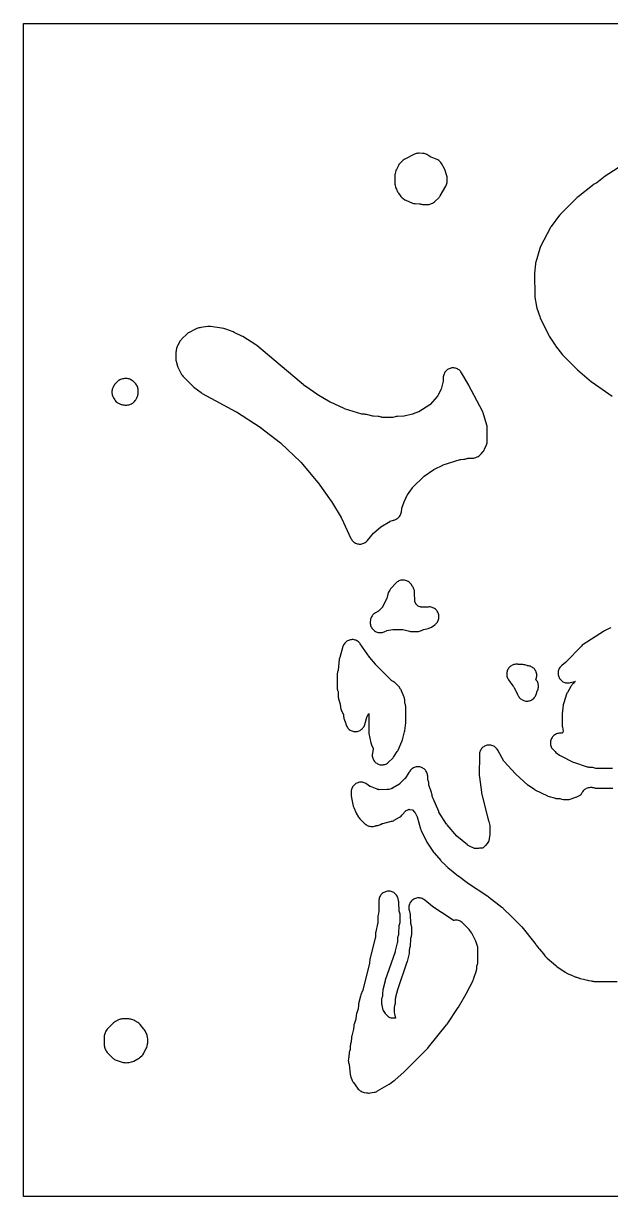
# Model space of a CAD drawing. Header units: millimetres. Extents: x 0 to 300, y 0 to 300.
# Drawn here: x 0 to 150, y 0 to 300 of the extents above; entities that cross this region are included whole.
import ezdxf

# ---------------------------------------------------------------- set-up
doc = ezdxf.new("R2010")
doc.units = ezdxf.units.MM
doc.layers.add('CUT', color=7, linetype='CONTINUOUS')

msp = doc.modelspace()

# ---------------------------------------------------------------- linework, layer by layer
at = {"layer": 'CUT'}
for points in [[(300, 299.8947), (300, 0.0614), (299.9971, 0.0029), (299.9386, 0), (0.0614, 0), (0.0029, 0.0029), (0, 0.0614), (0, 299.8947), (0.0029, 299.9532), (0.0614, 299.9561), (299.9386, 299.9561), (299.9971, 299.9532)], [(94.8904, 258.8992), (94.9426, 258.6125), (95.0702, 258.0877), (95.155, 257.8102), (95.2713, 257.5444), (95.5996, 256.8993), (95.7065, 256.71), (95.8295, 256.5307), (96.4186, 255.7473), (96.5968, 255.5358), (96.7972, 255.3452), (97.0175, 255.178), (97.4498, 254.886), (97.6588, 254.7592), (97.8792, 254.6535), (99.1935, 254.1002), (99.4103, 254.0205), (99.6335, 253.9612), (99.8612, 253.9227), (100.0915, 253.9054), (101.2, 253.8735), (101.2195, 253.8725), (101.2612, 253.8669), (101.3021, 253.857), (101.3207, 253.8509), (101.5252, 253.7783), (101.7321, 253.7147), (101.9437, 253.6693), (102.1584, 253.6423), (102.3747, 253.634), (103.1708, 253.638), (103.3986, 253.6495), (103.6244, 253.6818), (103.8463, 253.7345), (104.0624, 253.8072), (104.2711, 253.8993), (104.5586, 254.0422), (104.797, 254.1774), (105.0191, 254.3379), (105.2223, 254.5218), (106.097, 255.4052), (106.2369, 255.5587), (106.3635, 255.7232), (106.476, 255.8978), (107.8976, 258.3172), (108.0174, 258.5477), (108.1126, 258.7894), (108.1822, 259.0397), (108.2255, 259.2958), (108.242, 259.5551), (108.2524, 260.4669), (108.2408, 260.7377), (108.1999, 261.0057), (108.1303, 261.2677), (107.7832, 262.3361), (107.6914, 262.576), (107.5755, 262.8051), (106.7962, 264.1675), (106.6588, 264.3817), (106.5003, 264.5807), (106.3225, 264.7626), (106.127, 264.9255), (105.9161, 265.0677), (105.6917, 265.1877), (105.4564, 265.2843), (104.1415, 265.7472), (104.1364, 265.7491), (104.0889, 265.7705), (104.0654, 265.7837), (104.0451, 265.7969), (103.2989, 266.3088), (103.0903, 266.4373), (102.8702, 266.5448), (102.6406, 266.6303), (102.4038, 266.6928), (102.162, 266.7319), (101.9175, 266.7471), (101.0653, 266.7583), (100.8288, 266.7502), (100.5941, 266.7198), (100.3634, 266.6674), (100.1387, 266.5933), (99.9219, 266.4984), (97.4704, 265.283), (97.2379, 265.1518), (97.0207, 264.9966), (96.8213, 264.8191), (96.2709, 264.2738), (96.0923, 264.0769), (95.9356, 263.8622), (95.8026, 263.6321), (95.273, 262.592), (95.1577, 262.3293), (95.0733, 262.055), (94.9355, 261.495), (94.8947, 261.2937), (94.8705, 261.0899), (94.8631, 260.8847), (94.8719, 259.1901)], [(39.4515, 212.1084), (39.5507, 211.8914), (40.4051, 210.2357), (40.5326, 210.0165), (40.6818, 209.8114), (40.8509, 209.6225), (43.2807, 207.1704), (43.4182, 207.0417), (43.5649, 206.9238), (45.3977, 205.5612), (45.6932, 205.3721), (54.3601, 200.6502), (54.3957, 200.6299), (54.4307, 200.6085), (60.5082, 196.7331), (60.5559, 196.701), (60.6019, 196.6667), (65.6809, 192.6923), (65.7237, 192.6571), (65.7648, 192.6201), (70.7558, 187.9062), (70.8041, 187.8579), (70.8496, 187.8068), (75.2241, 182.6045), (75.2548, 182.5665), (75.2839, 182.5272), (78.635, 177.8051), (78.6608, 177.7672), (78.6852, 177.7284), (81.1626, 173.5985), (81.1921, 173.5463), (81.219, 173.4928), (83.6753, 168.2724), (83.7878, 168.0604), (83.9201, 167.8601), (84.0711, 167.6734), (84.2392, 167.5021), (84.423, 167.3477), (84.6208, 167.2116), (84.8307, 167.0951), (85.0508, 166.9993), (85.279, 166.925), (85.5134, 166.873), (85.7516, 166.8437), (85.9916, 166.8374), (86.2311, 166.8541), (86.4679, 166.8937), (86.6997, 166.9559), (86.9246, 167.0399), (87.1403, 167.1452), (87.345, 167.2707), (87.5366, 167.4152), (87.7136, 167.5775), (87.8741, 167.7559), (89.4125, 169.6406), (89.4246, 169.6547), (89.4811, 169.7115), (89.4952, 169.7237), (91.2243, 171.147), (91.284, 171.1931), (91.3466, 171.2353), (93.5713, 172.6364), (93.5757, 172.6391), (93.6197, 172.6622), (93.6435, 172.6721), (93.6653, 172.6797), (94.5093, 172.9514), (94.5259, 172.9563), (94.622, 172.9777), (94.8636, 173.0443), (95.0973, 173.1348), (95.3208, 173.2482), (95.5319, 173.3835), (95.7283, 173.5392), (95.9081, 173.7138), (96.0695, 173.9055), (96.211, 174.1124), (96.331, 174.3324), (96.4284, 174.5633), (96.5021, 174.8029), (96.5516, 175.0486), (96.685, 175.9417), (96.6859, 175.9471), (96.7054, 176.0295), (96.711, 176.0479), (97.2535, 177.6637), (97.283, 177.7423), (97.3179, 177.8186), (98.0662, 179.3108), (98.1067, 179.3849), (98.1523, 179.4559), (99.3672, 181.2069), (99.3773, 181.2207), (99.4245, 181.2771), (99.4364, 181.2894), (102.2946, 184.1342), (102.3072, 184.1462), (102.3652, 184.1941), (102.3794, 184.2042), (104.8549, 185.8904), (104.9226, 185.9333), (104.993, 185.9715), (107.1451, 187.0472), (107.1497, 187.0494), (107.2215, 187.0787), (107.2382, 187.0844), (111.6217, 188.4536), (111.6266, 188.455), (111.6749, 188.466), (111.7002, 188.4695), (111.7232, 188.4713), (112.4718, 188.5112), (112.7457, 188.541), (113.0147, 188.6008), (113.2754, 188.6898), (113.4183, 188.7476), (113.4235, 188.7496), (113.4706, 188.7642), (113.4999, 188.7677), (113.5246, 188.7691), (114.7134, 188.8068), (114.997, 188.8321), (115.2759, 188.8894), (115.5465, 188.978), (115.925, 189.1264), (116.1663, 189.236), (116.3946, 189.3707), (116.6075, 189.5287), (116.8023, 189.7084), (116.9771, 189.9077), (117.4717, 190.5362), (117.601, 190.7164), (117.7139, 190.9073), (117.8093, 191.1075), (118.2923, 192.248), (118.3779, 192.482), (118.4398, 192.7234), (118.4774, 192.9697), (118.4902, 193.2185), (118.4961, 196.5241), (118.4843, 196.7715), (118.448, 197.0166), (118.3877, 197.2568), (117.4416, 200.3635), (117.3643, 200.5807), (117.2674, 200.7898), (113.8267, 207.3974), (113.7672, 207.505), (111.9261, 210.6525), (111.794, 210.8552), (111.6429, 211.0442), (111.4743, 211.2176), (111.2897, 211.374), (111.0908, 211.5118), (110.8795, 211.6297), (110.6579, 211.7266), (110.4279, 211.8017), (110.1917, 211.8541), (109.9515, 211.8835), (109.7097, 211.8896), (109.4684, 211.8722), (109.2299, 211.8316), (108.9964, 211.7681), (108.7702, 211.6824), (108.5533, 211.5752), (108.3478, 211.4475), (108.1556, 211.3006), (107.9785, 211.1358), (107.8181, 210.9546), (107.676, 210.7588), (107.5536, 210.5501), (107.4518, 210.3306), (107.3718, 210.1023), (107.3142, 209.8674), (107.2795, 209.6279), (107.2682, 209.3862), (107.2694, 208.6143), (107.2691, 208.5975), (107.2659, 208.5612), (107.2594, 208.5251), (107.2554, 208.5093), (106.6962, 206.4712), (106.6908, 206.4534), (106.662, 206.3784), (106.654, 206.3616), (105.8607, 204.7828), (105.8498, 204.7627), (105.7949, 204.6803), (105.7805, 204.6625), (103.9313, 202.5103), (103.9183, 202.4959), (103.888, 202.4672), (103.8548, 202.4418), (103.8385, 202.4312), (101.0003, 200.6887), (100.9956, 200.686), (100.922, 200.6487), (100.9047, 200.6413), (99.5536, 200.1026), (99.477, 200.0751), (99.3988, 200.0529), (97.2977, 199.5324), (97.2783, 199.5281), (97.1931, 199.5164), (97.1732, 199.5153), (95.5448, 199.4648), (95.2598, 199.4395), (94.9796, 199.3819), (94.3738, 199.2208), (94.3576, 199.2169), (94.322, 199.2107), (94.2859, 199.2078), (94.2697, 199.2075), (91.642, 199.2255), (91.6249, 199.2261), (91.5881, 199.2297), (91.553, 199.2398), (91.5366, 199.2458), (91.4185, 199.292), (91.1485, 199.3802), (90.8703, 199.4372), (90.5874, 199.4623), (89.3958, 199.5001), (89.3746, 199.5013), (89.2837, 199.5146), (89.263, 199.5195), (87.6504, 199.9451), (87.4098, 199.9961), (87.1654, 200.0233), (86.56, 200.0604), (86.5375, 200.0625), (86.4412, 200.0802), (86.4194, 200.0863), (82.0514, 201.4503), (81.979, 201.4755), (81.9083, 201.5053), (78.4572, 203.0937), (78.4051, 203.1192), (78.3543, 203.1472), (75.0611, 205.0708), (75.0185, 205.0969), (74.977, 205.1248), (72.1747, 207.0936), (72.1339, 207.1236), (72.0944, 207.1552), (59.6321, 217.5957), (59.3474, 217.802), (56.0187, 219.8731), (55.81, 219.9895), (53.8231, 220.9763), (53.5894, 221.0778), (51.6782, 221.795), (51.4291, 221.8739), (51.1732, 221.9264), (47.8052, 222.4349), (47.5722, 222.459), (47.3381, 222.4612), (47.1047, 222.4415), (45.2847, 222.2012), (45.0514, 222.1591), (44.8232, 222.095), (44.3059, 221.9231), (44.1313, 221.8577), (43.9621, 221.7795), (42.322, 220.9462), (42.1032, 220.8207), (41.8982, 220.6739), (41.709, 220.5072), (40.5045, 219.3325), (40.342, 219.1582), (40.1969, 218.9693), (40.0704, 218.7673), (39.3763, 217.532), (39.2671, 217.3133), (39.1798, 217.0849), (39.1152, 216.8492), (39.013, 216.3888), (38.9729, 216.157), (38.9548, 215.9225), (38.9076, 214.3599), (38.9135, 214.097), (38.947, 213.8362), (39.0076, 213.5804), (39.3735, 212.3338)], [(22.6048, 205.4595), (22.637, 205.2267), (22.691, 204.9978), (22.7661, 204.7751), (22.8619, 204.5604), (23.1723, 203.9443), (23.301, 203.7186), (23.4526, 203.5076), (23.6252, 203.3133), (23.817, 203.1381), (24.026, 202.9837), (24.2499, 202.8518), (24.4863, 202.7439), (24.9349, 202.5666), (25.1584, 202.4903), (25.3881, 202.4354), (25.622, 202.4025), (25.8579, 202.3917), (26.4362, 202.3927), (26.6737, 202.4045), (26.9091, 202.4387), (27.1401, 202.4952), (27.3648, 202.5733), (27.581, 202.6725), (27.6433, 202.7048), (27.8552, 202.8279), (28.054, 202.9713), (28.2378, 203.1334), (28.4048, 203.3127), (28.5535, 203.5075), (28.6824, 203.716), (28.9623, 204.2224), (29.0855, 204.479), (29.1175, 204.5567), (29.201, 204.7921), (29.2606, 205.0346), (29.2957, 205.2818), (29.306, 205.5313), (29.3003, 206.1717), (29.2857, 206.4203), (29.2464, 206.6663), (29.1829, 206.9071), (29.0957, 207.1403), (28.9857, 207.3638), (28.8541, 207.5752), (28.702, 207.7724), (28.5311, 207.9536), (28.0125, 208.4512), (27.8302, 208.6098), (27.6335, 208.7502), (27.4242, 208.8708), (27.2041, 208.9707), (26.9755, 209.0489), (26.7404, 209.1047), (26.501, 209.1375), (26.2595, 209.147), (25.7942, 209.1429), (25.5474, 209.1285), (25.3033, 209.0898), (25.0642, 209.0271), (24.8324, 208.9412), (24.6102, 208.8328), (24.3998, 208.7029), (24.2033, 208.553), (24.0226, 208.3843), (23.4463, 207.7906), (23.285, 207.6074), (23.1424, 207.4094), (23.0198, 207.1984), (22.9184, 206.9765), (22.7729, 206.6123), (22.6961, 206.3901), (22.6405, 206.1617), (22.6066, 205.9291), (22.5947, 205.6944)], [(91.9427, 144.3072), (92.1578, 144.3791), (92.3656, 144.4702), (92.7802, 144.6749), (92.7952, 144.6819), (92.8288, 144.6949), (92.8635, 144.705), (92.8793, 144.7084), (94.3767, 145.0006), (94.3954, 145.0037), (94.477, 145.0113), (94.496, 145.0116), (96.7896, 144.9903), (96.8115, 144.9895), (96.9054, 144.9776), (96.9268, 144.9729), (98.612, 144.5559), (98.9107, 144.5009), (99.2139, 144.4826), (100.6269, 144.4834), (100.8938, 144.4978), (101.1577, 144.5406), (101.4155, 144.6114), (101.6643, 144.7093), (102.1921, 144.9504), (102.2095, 144.9578), (102.2869, 144.9841), (102.3052, 144.9889), (103.3869, 145.2388), (103.6137, 145.3026), (103.8335, 145.3875), (104.0443, 145.4927), (104.2442, 145.6172), (105.0878, 146.1995), (105.2816, 146.3478), (105.4601, 146.5142), (105.6214, 146.6972), (105.7642, 146.8951), (105.8869, 147.106), (105.9886, 147.3278), (106.0681, 147.5585), (106.1247, 147.7958), (106.158, 148.0375), (106.1675, 148.2813), (106.1532, 148.5249), (106.1153, 148.766), (106.054, 149.0021), (105.97, 149.2312), (105.8641, 149.451), (105.7372, 149.6594), (105.5906, 149.8545), (105.4257, 150.0344), (105.2441, 150.1973), (105.0474, 150.3417), (104.8376, 150.4663), (104.6167, 150.5698), (104.3867, 150.6513), (104.1499, 150.71), (103.9085, 150.7453), (103.6647, 150.757), (103.421, 150.7448), (103.2636, 150.7292), (103.2434, 150.7288), (101.4559, 150.7445), (101.4345, 150.7453), (101.3887, 150.7509), (101.3438, 150.7618), (101.3235, 150.7686), (100.9377, 150.9104), (100.9195, 150.9176), (100.8818, 150.9361), (100.8488, 150.9621), (100.8344, 150.9753), (100.3094, 151.4844), (100.2953, 151.4989), (100.2676, 151.5323), (100.2477, 151.5709), (100.2399, 151.5896), (100.0158, 152.1706), (100.0139, 152.1757), (100.0003, 152.2219), (99.9971, 152.2505), (99.9959, 152.2746), (99.9427, 154.4494), (99.9245, 154.6955), (99.8821, 154.9386), (99.816, 155.1763), (99.7621, 155.3387), (99.6754, 155.5629), (99.5676, 155.7778), (99.4397, 155.9813), (99.0297, 156.5689), (98.8781, 156.7647), (98.7079, 156.9446), (98.5208, 157.1067), (98.3185, 157.2495), (98.1032, 157.3716), (97.8768, 157.4718), (97.6415, 157.5491), (97.3998, 157.6028), (97.154, 157.6322), (96.9065, 157.6373), (96.6596, 157.6178), (96.416, 157.574), (96.1778, 157.5063), (95.9475, 157.4154), (95.7273, 157.3022), (95.5194, 157.1677), (95.3259, 157.0133), (95.1485, 156.8406), (93.9676, 155.5704), (93.8199, 155.3961), (93.6887, 155.2091), (93.575, 155.0109), (93.311, 154.497), (93.2079, 154.269), (93.1281, 154.0319), (92.8247, 152.9544), (92.8193, 152.9369), (92.7907, 152.8635), (92.7828, 152.847), (91.6996, 150.7071), (91.6903, 150.6898), (91.6674, 150.6543), (91.6409, 150.6214), (91.6274, 150.6071), (90.7942, 149.7692), (90.782, 149.7575), (90.754, 149.7339), (90.7238, 149.7129), (90.7097, 149.7045), (89.9193, 149.2544), (89.9124, 149.2505), (89.715, 149.1255), (89.5301, 148.9826), (89.3594, 148.8231), (89.2042, 148.6483), (89.0661, 148.4598), (88.9462, 148.2592), (88.8456, 148.0484), (88.765, 147.829), (88.7053, 147.6031), (88.667, 147.3726), (88.6234, 147.0056), (88.6064, 146.7572), (88.6142, 146.5083), (88.6468, 146.2615), (88.7037, 146.0191), (88.7844, 145.7836), (88.8882, 145.5572), (89.014, 145.3424), (89.1605, 145.141), (89.3263, 144.9553), (89.5097, 144.787), (89.709, 144.6378), (89.9222, 144.5091), (90.1471, 144.4022), (90.3815, 144.3183), (90.6231, 144.2581), (90.8695, 144.2222), (91.1182, 144.211), (91.1276, 144.2111), (91.2708, 144.2118), (91.4974, 144.2232), (91.7219, 144.2551)], [(80.4577, 127.476), (80.4962, 127.2498), (80.5553, 127.0282), (80.9162, 125.8874), (80.9224, 125.8655), (80.9405, 125.7687), (80.9426, 125.746), (80.9708, 125.3039), (81.0044, 125.0249), (81.01, 125.0012), (81.0113, 124.9912), (81.069, 124.7521), (81.0692, 124.7513), (81.0766, 124.7206), (81.1715, 124.459), (81.7391, 123.1308), (81.7462, 123.1129), (81.7585, 123.0732), (81.7667, 123.0325), (81.7691, 123.0134), (81.7974, 122.7179), (81.8299, 122.4899), (81.8832, 122.2659), (81.9569, 122.0477), (82.3014, 121.1648), (82.3078, 121.147), (82.3187, 121.1078), (82.34, 120.9839), (82.3422, 120.9843), (82.3646, 120.8529), (82.4289, 120.6177), (82.5157, 120.3899), (82.6243, 120.1716), (82.7536, 119.965), (82.9024, 119.7719), (83.0694, 119.5942), (83.2529, 119.4337), (83.4511, 119.2917), (83.6622, 119.1698), (83.8842, 119.069), (84.1149, 118.9903), (84.3522, 118.9345), (84.5938, 118.902), (84.8375, 118.8932), (85.0808, 118.9082), (85.3215, 118.9468), (85.5573, 119.0087), (85.786, 119.0933), (86.0053, 119.1997), (86.2133, 119.327), (86.4078, 119.4739), (86.5871, 119.6391), (86.7495, 119.821), (86.8933, 120.0178), (87.0174, 120.2277), (87.1204, 120.4486), (87.2013, 120.6786), (87.8419, 122.8266), (87.8485, 122.8468), (87.8844, 122.9309), (87.8943, 122.9496), (88.179, 123.4523), (88.2064, 123.4958), (88.2089, 123.4444), (88.2091, 118.8886), (88.2217, 118.6388), (88.2591, 118.3914), (88.7405, 116.0196), (88.8153, 115.7369), (88.9227, 115.4648), (89.3304, 114.5858), (89.3383, 114.5677), (89.3516, 114.5293), (89.3488, 114.4888), (89.346, 114.4692), (89.1472, 113.3065), (89.118, 113.0656), (89.1122, 112.823), (89.13, 112.581), (89.1712, 112.3418), (89.2354, 112.1078), (89.3219, 111.8811), (89.4301, 111.6639), (89.5587, 111.4581), (89.7068, 111.2658), (89.8727, 111.0888), (90.0551, 110.9287), (90.2521, 110.787), (90.4619, 110.6651), (90.6826, 110.5641), (90.912, 110.485), (91.148, 110.4285), (91.3883, 110.3952), (91.6308, 110.3852), (91.8731, 110.3989), (92.1129, 110.436), (92.348, 110.4961), (92.5761, 110.5788), (92.7952, 110.6832), (93.0031, 110.8083), (93.1979, 110.953), (93.3777, 111.1159), (94.26, 111.9967), (94.4213, 112.174), (94.565, 112.366), (95.5196, 113.7785), (95.6347, 113.966), (95.7328, 114.1629), (96.7117, 116.365), (96.791, 116.5665), (96.8526, 116.7741), (97.3619, 118.8116), (97.4149, 119.0893), (97.6867, 121.139), (97.7084, 121.4746), (97.6983, 125.0741), (97.6847, 125.3274), (97.6455, 125.578), (97.5812, 125.8233), (97.4677, 126.1809), (97.4628, 126.1974), (97.455, 126.2322), (97.4503, 126.2677), (97.4491, 126.2844), (97.4147, 127.016), (97.3942, 127.2387), (97.3538, 127.4586), (97.294, 127.6741), (97.2152, 127.8834), (96.6005, 129.3171), (96.4896, 129.5436), (96.3564, 129.7578), (95.9535, 130.3381), (95.8137, 130.5209), (95.6577, 130.69), (95.2599, 131.0835), (95.0883, 131.2531), (95.0836, 131.2578), (94.9005, 131.4218), (94.7023, 131.5671), (94.4907, 131.6922), (94.2679, 131.7959), (94.0827, 131.8608), (94.0591, 131.8702), (94.017, 131.91), (89.9896, 136.0808), (89.9616, 136.1107), (89.9347, 136.1417), (88.5127, 137.8327), (88.4788, 137.875), (88.4468, 137.9188), (86.0716, 141.3304), (85.9229, 141.5233), (85.7561, 141.7007), (85.5729, 141.8611), (85.3749, 142.003), (85.164, 142.1248), (84.9423, 142.2256), (84.7118, 142.3043), (84.4748, 142.3603), (84.2335, 142.3929), (83.9901, 142.4018), (83.747, 142.3871), (83.5065, 142.3487), (83.2709, 142.2872), (83.0424, 142.203), (82.8231, 142.0969), (82.6152, 141.9701), (82.4207, 141.8236), (82.2413, 141.6589), (82.0788, 141.4775), (81.9347, 141.2811), (81.8104, 141.0717), (81.7071, 140.8512), (81.6257, 140.6216), (80.7928, 137.8506), (80.7365, 137.626), (80.7012, 137.3971), (80.3994, 134.5784), (80.3965, 134.5575), (80.379, 134.4788), (80.3722, 134.4595), (80.3377, 134.3692), (80.2661, 134.1529), (80.2146, 133.9309), (80.1857, 133.7214), (80.1837, 133.7092), (80.1835, 133.7059), (80.1835, 133.7052), (80.1824, 133.6826), (80.17, 133.4275), (80.1729, 133.0686), (80.1719, 130.1034), (80.1877, 129.8222), (80.235, 129.5445), (80.2736, 129.4108), (80.2943, 129.3244), (80.3666, 129.1098), (80.3849, 129.0626), (80.3905, 129.0446), (80.3942, 129.0292), (80.3997, 128.9882), (80.4008, 128.9691), (80.4401, 127.7047)], [(125.5632, 129.7311), (125.6187, 129.6233), (125.6456, 129.5709), (125.6633, 129.5365), (125.6798, 129.5045), (126.2689, 128.3591), (126.4291, 128.0477), (126.5515, 127.8359), (126.694, 127.6371), (126.8552, 127.4532), (127.0336, 127.2859), (127.2275, 127.1368), (127.4351, 127.0075), (127.6543, 126.899), (127.883, 126.8124), (128.1192, 126.7486), (128.3604, 126.7082), (128.6044, 126.6916), (128.8489, 126.6989), (129.0914, 126.73), (129.3298, 126.7847), (129.5617, 126.8624), (129.7849, 126.9624), (129.9973, 127.0838), (130.1968, 127.2253), (130.3815, 127.3856), (130.5496, 127.5632), (130.6996, 127.7564), (130.83, 127.9633), (130.9396, 128.182), (131.0272, 128.4103), (131.0922, 128.6461), (131.1337, 128.8872), (131.1429, 129.0129), (131.1501, 129.0717), (131.1559, 129.0802), (131.2857, 129.2901), (131.3942, 129.5118), (131.4803, 129.743), (131.5432, 129.9817), (131.5823, 130.2253), (131.5971, 130.4717), (131.5876, 130.7183), (131.5538, 130.9627), (131.4961, 131.2027), (131.415, 131.4357), (131.3113, 131.6597), (131.1861, 131.8723), (131.0405, 132.0716), (130.9865, 132.1318), (130.9354, 132.195), (130.9535, 132.2522), (130.9985, 132.3734), (131.0724, 132.6064), (131.1231, 132.8455), (131.1503, 133.0885), (131.1535, 133.3329), (131.133, 133.5765), (131.0887, 133.8169), (131.0211, 134.0518), (130.9854, 134.1419), (130.931, 134.279), (130.8191, 134.4963), (130.6864, 134.7016), (130.5344, 134.8931), (130.3644, 135.0687), (130.1781, 135.2269), (129.9772, 135.3662), (129.7636, 135.4851), (129.5395, 135.5827), (129.3069, 135.6579), (129.0681, 135.71), (128.8253, 135.7385), (128.7694, 135.7424), (128.7327, 135.7476), (128.6948, 135.7567), (128.6769, 135.7624), (128.3612, 135.871), (128.1237, 135.9398), (127.8806, 135.9848), (127.6343, 136.0056), (126.5941, 136.0416), (126.5759, 136.0426), (126.5558, 136.0452), (126.5384, 136.0474), (126.5217, 136.0511), (126.3866, 136.0744), (126.2841, 136.0921), (126.0437, 136.1101), (125.8026, 136.1047), (125.5632, 136.0762), (125.3277, 136.0248), (125.0982, 135.9509), (124.9069, 135.8682), (124.8852, 135.8588), (124.8768, 135.8552), (124.6658, 135.7387), (124.4669, 135.6024), (124.2821, 135.4475), (124.1131, 135.2756), (123.9614, 135.0882), (123.8284, 134.8871), (123.7155, 134.674), (123.6236, 134.4511), (123.5536, 134.2204), (123.5062, 133.984), (123.4818, 133.7441), (123.4805, 133.503), (123.5025, 133.2629), (123.5476, 133.0261), (123.6152, 132.7947), (123.7048, 132.5708), (123.8156, 132.3567), (123.9465, 132.1542), (125.0804, 130.5728), (125.1782, 130.4213), (125.1793, 130.422), (125.275, 130.266), (125.3096, 130.2177), (125.3402, 130.1648), (125.5552, 129.7468)], [(83.1771, 33.8901), (83.1864, 33.8487), (83.1893, 33.8283), (83.4927, 31.2263), (83.5275, 31.0105), (83.581, 30.7985), (83.6529, 30.5919), (84.0087, 29.6974), (84.0951, 29.5044), (84.1975, 29.3193), (84.3152, 29.1436), (85.3736, 27.6993), (85.5439, 27.4913), (85.7356, 27.3028), (85.9465, 27.136), (86.0687, 27.0495), (86.292, 26.9087), (86.5289, 26.7922), (86.7767, 26.7013), (87.0327, 26.6371), (87.679, 26.5107), (87.9029, 26.4774), (88.1289, 26.4645), (88.3552, 26.472), (88.5798, 26.5001), (89.641, 26.6815), (89.8617, 26.7295), (90.0772, 26.7974), (90.2857, 26.8844), (90.4855, 26.9898), (93.4519, 28.7314), (93.6929, 28.8924), (94.7305, 29.6761), (94.8713, 29.7908), (97.2803, 31.9017), (97.4051, 32.0189), (103.3203, 37.9658), (103.4956, 38.1617), (108.1286, 43.9201), (108.2588, 44.0975), (111.0891, 48.3296), (111.1661, 48.4523), (113.1384, 51.8066), (113.2225, 51.9619), (114.8691, 55.2779), (115.0021, 55.6006), (115.7218, 57.7636), (115.7811, 57.9716), (115.8223, 58.1838), (115.8449, 58.3989), (115.8803, 58.9731), (115.8822, 58.9944), (115.8897, 59.0379), (115.9018, 59.0803), (115.9093, 59.1004), (115.9343, 59.1622), (116.0143, 59.3903), (116.0718, 59.6251), (116.1064, 59.8643), (116.1178, 60.1058), (116.1131, 63.2683), (116.0992, 63.5275), (116.0586, 63.7839), (115.9915, 64.0346), (115.5901, 65.2746), (115.5255, 65.4511), (115.4479, 65.6222), (114.7607, 66.9972), (114.6525, 67.1915), (114.5275, 67.3754), (114.0297, 68.0419), (113.8719, 68.2533), (113.6432, 68.5185), (112.2384, 69.9338), (112.0529, 70.1028), (111.8514, 70.2524), (111.6359, 70.381), (111.4086, 70.4874), (111.1717, 70.5704), (110.9278, 70.6293), (110.6792, 70.6634), (110.4284, 70.6724), (110.1779, 70.6562), (109.9304, 70.615), (109.8535, 70.5982), (109.8026, 70.6318), (109.1262, 71.1287), (109.0174, 71.2042), (104.6332, 74.08), (104.5829, 74.1148), (104.5345, 74.1522), (102.517, 75.7943), (102.3159, 75.9419), (102.101, 76.0688), (101.8745, 76.1736), (101.6387, 76.2554), (101.396, 76.3132), (101.1486, 76.3465), (100.8992, 76.355), (100.6502, 76.3386), (100.4041, 76.2974), (100.1633, 76.2319), (99.9302, 76.1428), (99.7072, 76.0308), (99.4964, 75.8972), (99.3, 75.7432), (99.12, 75.5704), (98.9581, 75.3805), (98.8159, 75.1755), (98.6948, 74.9572), (98.5962, 74.728), (98.5208, 74.4901), (98.4696, 74.2459), (98.443, 73.9977), (98.4412, 73.7482), (98.4643, 73.4997), (98.5121, 73.2548), (98.7976, 72.101), (98.8123, 72.0338), (98.8163, 72.0124), (98.8345, 71.8762), (98.8362, 71.8545), (98.8396, 71.7858), (98.8762, 70.1619), (98.8944, 69.9116), (98.9376, 69.6644), (99.0054, 69.4228), (99.0525, 69.2824), (99.0723, 69.2179), (99.078, 69.1974), (99.1055, 69.0719), (99.1193, 68.9442), (99.1205, 68.9228), (99.1223, 68.8555), (99.1227, 67.0492), (99.1208, 66.9793), (99.1195, 66.9572), (99.1047, 66.8247), (99.0751, 66.6946), (99.069, 66.6733), (99.0478, 66.6067), (99.0202, 66.5276), (98.9471, 66.2765), (98.9006, 66.0191), (98.8812, 65.7583), (98.8481, 64.2321), (98.8458, 64.1777), (98.8446, 64.1605), (98.8334, 64.0574), (98.8142, 63.9605), (98.7852, 63.8609), (98.7797, 63.8445), (98.7611, 63.7934), (98.7582, 63.7858), (98.6739, 63.5278), (98.6182, 63.2621), (98.5915, 62.992), (98.5654, 62.3999), (98.5611, 62.3376), (98.5593, 62.3179), (98.5414, 62.1944), (98.5376, 62.175), (98.524, 62.114), (98.0236, 60.1031), (98.0093, 60.0504), (97.9966, 60.0075), (97.98, 59.9555), (95.6182, 53.0898), (95.5554, 52.8767), (95.0769, 50.9414), (95.0277, 50.6865), (95.0053, 50.4278), (94.9731, 49.4998), (94.9694, 49.4373), (94.9677, 49.4175), (94.9516, 49.2991), (94.9238, 49.183), (94.9182, 49.1639), (94.8991, 49.1043), (94.8632, 49.0014), (94.7851, 48.7282), (94.7385, 48.4479), (94.724, 48.1641), (94.7289, 47.3227), (94.7477, 47.0303), (94.8007, 46.742), (94.9983, 45.9359), (95.0461, 45.7668), (95.0831, 45.6515), (95.0248, 45.6468), (94.0753, 45.619), (94.0568, 45.6188), (94.0189, 45.6213), (93.9821, 45.6307), (93.9646, 45.6365), (93.4745, 45.8114), (93.4545, 45.8192), (93.4149, 45.8384), (93.3803, 45.8656), (93.3647, 45.8802), (92.5675, 46.6622), (92.5514, 46.679), (92.491, 46.7541), (92.478, 46.7735), (91.9766, 47.5729), (91.9658, 47.5911), (91.9467, 47.6303), (91.9319, 47.6713), (91.9263, 47.6917), (91.6146, 48.9636), (91.6097, 48.9864), (91.5979, 49.082), (91.5971, 49.1053), (91.5883, 50.6183), (91.5888, 50.6408), (91.5938, 50.687), (91.6041, 50.7323), (91.6109, 50.7537), (91.7215, 51.0713), (91.792, 51.3117), (91.8381, 51.558), (91.8593, 51.8076), (91.8949, 52.8354), (91.8962, 52.856), (91.908, 52.9407), (91.9124, 52.9608), (92.4837, 55.2713), (92.4979, 55.3238), (92.5145, 55.3756), (95.0201, 62.6597), (95.0821, 62.8692), (95.5803, 64.8714), (95.6284, 65.1164), (95.6518, 65.365), (95.6913, 66.2603), (95.6928, 66.2817), (95.6996, 66.3256), (95.711, 66.3685), (95.7183, 66.3888), (95.782, 66.5531), (95.8517, 66.7591), (95.9033, 66.9705), (95.9363, 67.1855), (95.9504, 67.4026), (95.9887, 69.1683), (95.9897, 69.1891), (95.9951, 69.2315), (96.0049, 69.2732), (96.0113, 69.293), (96.0965, 69.5374), (96.1738, 69.8063), (96.2205, 70.0821), (96.2361, 70.3614), (96.2357, 71.909), (96.2211, 72.1781), (96.1777, 72.4441), (96.1058, 72.7039), (96.0043, 73.0064), (95.9984, 73.0254), (95.9893, 73.0655), (95.9843, 73.1063), (95.9834, 73.1262), (95.9395, 75.0731), (95.9182, 75.3473), (95.867, 75.6174), (95.7283, 76.178), (95.6589, 76.4095), (95.5676, 76.6332), (95.4551, 76.847), (95.3225, 77.049), (95.1709, 77.2373), (95.002, 77.41), (94.8171, 77.5656), (94.6181, 77.7027), (94.4067, 77.8199), (94.1851, 77.9161), (93.9552, 77.9905), (93.7191, 78.0423), (93.4792, 78.0711), (93.2376, 78.0766), (92.9967, 78.0588), (92.7585, 78.0178), (92.5255, 77.954), (92.2996, 77.868), (92.0832, 77.7605), (91.8781, 77.6327), (91.6863, 77.4857), (91.5096, 77.3209), (91.3497, 77.1397), (91.208, 76.944), (91.0858, 76.7355), (90.9844, 76.5162), (90.9046, 76.2881), (90.8472, 76.0534), (90.8127, 75.8142), (90.8015, 75.5728), (90.806, 73.117), (90.8056, 73.0973), (90.7976, 73.016), (90.7943, 72.9966), (90.5906, 71.9744), (90.5575, 71.7604), (90.5431, 71.5444), (90.5034, 69.8508), (90.5024, 69.8309), (90.4922, 69.749), (90.4883, 69.7294), (90.0155, 67.6544), (89.9756, 67.4344), (89.9555, 67.2116), (89.9132, 66.2726), (89.9117, 66.2522), (89.8992, 66.1684), (89.8947, 66.1484), (88.5641, 60.9613), (88.5164, 60.731), (88.4906, 60.4972), (88.4468, 59.8017), (88.4453, 59.7836), (88.4338, 59.7096), (88.4298, 59.692), (86.6997, 52.7686), (86.6778, 52.6916), (86.6508, 52.6162), (86.2299, 51.5494), (86.1295, 51.2359), (85.6327, 49.2406), (85.5878, 49.0168), (85.5634, 48.7897), (85.5206, 48.0931), (85.5202, 48.0878), (85.5132, 48.0381), (85.5076, 48.0135), (85.5009, 47.9905), (85.0876, 46.6894), (85.013, 46.3929), (84.9752, 46.0896), (84.9371, 45.4846), (84.9348, 45.4604), (84.9163, 45.3616), (84.9097, 45.3383), (84.5055, 44.066), (84.4503, 43.8628), (84.4123, 43.6556), (84.3919, 43.446), (84.3617, 42.8944), (84.3601, 42.8741), (84.3469, 42.7909), (84.3422, 42.7711), (83.8906, 41.0714), (83.8358, 40.809), (83.8094, 40.5422), (83.7688, 39.6429), (83.7675, 39.6242), (83.7622, 39.586), (83.7497, 39.5494), (83.7424, 39.5321), (83.7357, 39.5172), (83.6463, 39.2902), (83.5795, 39.0555), (83.536, 38.8154), (83.516, 38.5722), (83.4862, 37.6708), (83.4852, 37.6533), (83.4808, 37.6174), (83.4703, 37.5831), (83.464, 37.5666), (83.3669, 37.3282), (83.2903, 37.1121), (83.2338, 36.8899), (83.1979, 36.6634), (83.0215, 35.0862), (83.006, 34.8148), (83.0201, 34.5433), (83.0635, 34.2749), (83.1359, 34.0128)], [(20.6275, 38.8575), (20.6409, 38.6198), (20.6768, 38.3845), (20.735, 38.1537), (20.8148, 37.9294), (20.998, 37.4832), (21.1037, 37.2584), (21.2311, 37.0452), (21.3791, 36.8457), (21.5461, 36.6619), (22.7293, 35.4831), (22.8994, 35.3285), (23.083, 35.1902), (23.2785, 35.0693), (23.4843, 34.967), (23.6986, 34.8839), (25.2561, 34.3614), (25.5124, 34.2903), (25.7749, 34.2469), (26.0404, 34.2316), (26.4323, 34.2299), (26.6383, 34.2375), (26.843, 34.262), (27.045, 34.3034), (27.6357, 34.4499), (27.9042, 34.5327), (28.1617, 34.6452), (29.2001, 35.1701), (29.4192, 35.2951), (29.6245, 35.4415), (29.8141, 35.6079), (30.2981, 36.0779), (30.4787, 36.2731), (30.6376, 36.4864), (30.773, 36.7153), (31.3779, 37.8753), (31.5004, 38.1492), (31.5892, 38.4357), (31.7287, 39.0043), (31.7829, 39.3024), (31.8006, 39.6048), (31.7997, 40.0637), (31.781, 40.3644), (31.7262, 40.6606), (31.5768, 41.2629), (31.4953, 41.5278), (31.3849, 41.7821), (31.0944, 42.3613), (30.9519, 42.6088), (30.7822, 42.8385), (29.8411, 43.9705), (29.6553, 44.1707), (29.4487, 44.3494), (29.2239, 44.5045), (28.4721, 44.9647), (28.2167, 45.1014), (27.9472, 45.2076), (27.7144, 45.284), (27.4615, 45.3527), (27.2028, 45.3944), (26.9411, 45.4089), (25.4161, 45.4131), (25.1829, 45.4028), (24.9517, 45.3709), (24.7245, 45.3175), (24.5033, 45.2432), (24.2899, 45.1486), (23.4844, 44.7453), (23.2487, 44.6107), (23.0289, 44.4515), (22.8277, 44.2693), (21.5226, 42.9519), (21.35, 42.7586), (21.1984, 42.5485), (21.0693, 42.3238), (20.9642, 42.087), (20.7771, 41.5987), (20.7037, 41.3765), (20.6514, 41.1484), (20.6206, 40.9164), (20.6117, 40.6826)]]:
    msp.add_lwpolyline(points, close=True, dxfattribs=at)
for points in [[(151.9335, 263.0081), (148.4173, 260.7108), (148.235, 260.5797), (146.4691, 259.1848), (146.4541, 259.1735), (146.3861, 259.13), (146.3696, 259.1211), (145.7869, 258.8255), (145.5684, 258.7004), (145.3636, 258.554), (141.6959, 255.6419), (141.483, 255.4521), (137.2265, 251.1974), (137.1007, 251.0619), (136.9852, 250.9175), (134.8736, 248.0675), (134.7668, 247.9114), (134.6722, 247.7477), (132.1213, 242.9233), (132.0124, 242.6885), (131.9283, 242.4438), (130.9202, 238.9285), (130.87, 238.7203), (130.8379, 238.5086), (130.58, 236.1277), (130.5657, 235.8232), (130.643, 230.3542), (130.6541, 230.1517), (130.6816, 229.9508), (131.1104, 227.5457), (131.1996, 227.1946), (131.9339, 224.9895), (132.0437, 224.7152), (134.1106, 220.3216), (134.1968, 220.1549), (134.2952, 219.9952), (135.8349, 217.695), (135.9508, 217.5357), (137.7531, 215.2546), (137.9302, 215.0536), (141.3729, 211.5448), (141.5418, 211.3878), (145.1286, 208.3504), (145.3296, 208.197), (150.4521, 204.6813)], [(150.0812, 145.4507), (149.8345, 145.3425), (148.4421, 144.6404), (148.2036, 144.5032), (143.0121, 141.123), (142.7832, 140.9548), (142.5749, 140.7616), (138.6136, 136.6457), (138.5557, 136.5895), (138.4941, 136.5374), (137.5405, 135.7833), (137.3566, 135.6226), (137.1892, 135.4448), (137.04, 135.2515), (136.9103, 135.0445), (136.8015, 134.8259), (136.7145, 134.5977), (136.6502, 134.3621), (136.6092, 134.1214), (136.5918, 133.8778), (136.5983, 133.6336), (136.6286, 133.3913), (136.6825, 133.1531), (136.7592, 132.9213), (136.8583, 132.698), (136.9786, 132.4855), (137.1191, 132.2858), (137.2785, 132.1007), (137.4551, 131.932), (137.6473, 131.7814), (137.8534, 131.6503), (138.0712, 131.5399), (138.2988, 131.4512), (138.5339, 131.3852), (138.7743, 131.3425), (139.0178, 131.3234), (139.262, 131.3282), (139.5045, 131.3567), (139.7431, 131.4088), (140.7711, 131.6865), (140.7871, 131.6904), (140.8225, 131.6967), (140.8552, 131.6995), (140.8795, 131.7002), (140.9605, 131.7001), (141.0152, 131.6973), (140.9787, 131.6565), (140.743, 131.4177), (140.7267, 131.4012), (140.6511, 131.3246), (140.6199, 131.293), (140.6164, 131.2894), (140.2312, 130.8992), (140.0907, 130.7445), (139.9637, 130.5785), (139.8509, 130.4026), (138.9882, 128.9236), (138.87, 128.6944), (138.7759, 128.4542), (138.0375, 126.238), (137.9688, 125.9897), (137.926, 125.7356), (137.6544, 123.3923), (137.6379, 123.0876), (137.6553, 120.5228), (137.6685, 120.2825), (137.7048, 120.0447), (137.9087, 119.0356), (137.9121, 119.0164), (137.9161, 118.9766), (137.9006, 118.9398), (137.8917, 118.9224), (137.7043, 118.5768), (137.6948, 118.5602), (137.673, 118.5279), (137.6347, 118.5206), (137.6157, 118.5184), (137.1687, 118.4774), (137.1501, 118.4761), (137.1471, 118.4761), (136.9003, 118.4649), (136.6558, 118.4293), (136.416, 118.3698), (136.1832, 118.2869), (135.9598, 118.1814), (135.7479, 118.0544), (135.5495, 117.9071), (135.3667, 117.7409), (135.2011, 117.5575), (135.0545, 117.3586), (134.9282, 117.1462), (134.8234, 116.9224), (134.7413, 116.6894), (134.6826, 116.4494), (134.6479, 116.2048), (134.6375, 115.9579), (134.6515, 115.7112), (134.6898, 115.4671), (134.752, 115.228), (134.8375, 114.9962), (134.9455, 114.7739), (135.0749, 114.5634), (135.2244, 114.3667), (135.3926, 114.1857), (135.8149, 113.7741), (136.0472, 113.574), (136.9384, 112.8968), (137.1288, 112.7656), (137.3306, 112.6524), (140.4464, 111.0905), (140.7787, 110.9529), (143.8131, 109.9451), (144.0349, 109.8826), (144.2615, 109.8409), (144.491, 109.8201), (145.2966, 109.7846), (145.3157, 109.7833), (145.3548, 109.7778), (145.3932, 109.7685), (145.4114, 109.7627), (145.659, 109.677), (145.9256, 109.601), (146.199, 109.555), (146.4758, 109.5396), (150.504, 109.5385)], [(150.5862, 104.3183), (146.5209, 104.3194), (146.4516, 104.3214), (146.4296, 104.3226), (146.2983, 104.3373), (146.1694, 104.3664), (146.1483, 104.3724), (146.0822, 104.3933), (145.9762, 104.4299), (145.7451, 104.4976), (145.5086, 104.5428), (145.2688, 104.5649), (145.0389, 104.5751), (144.7867, 104.5735), (144.536, 104.5464), (144.2893, 104.4943), (144.049, 104.4176), (143.8178, 104.317), (143.5978, 104.1937), (143.3914, 104.0489), (143.2006, 103.884), (143.0274, 103.7007), (142.8736, 103.5008), (142.7608, 103.3191), (142.7599, 103.3197), (142.7112, 103.2368), (142.3729, 102.6923), (142.3634, 102.6779), (142.3411, 102.6484), (142.3098, 102.6291), (142.2943, 102.621), (141.1183, 102.0386), (141.114, 102.0366), (141.0465, 102.009), (141.0309, 102.0036), (139.3646, 101.4722), (139.3478, 101.4672), (139.311, 101.4592), (139.2737, 101.4546), (139.2562, 101.4537), (138.0563, 101.4181), (138.0508, 101.4181), (138.0019, 101.4207), (137.9734, 101.4274), (137.9499, 101.4346), (137.5866, 101.555), (137.3695, 101.6162), (137.1477, 101.6576), (136.9232, 101.6789), (136.1407, 101.7175), (136.119, 101.7192), (136.0263, 101.7347), (136.0053, 101.7401), (134.0642, 102.3005), (134.0477, 102.3056), (133.9784, 102.3327), (133.9628, 102.3401), (130.774, 103.9368), (130.7077, 103.9726), (130.6439, 104.0126), (129.0303, 105.0946), (128.9626, 105.1435), (128.8986, 105.197), (125.7733, 107.9983), (125.7257, 108.0435), (125.6806, 108.0911), (122.8422, 111.2635), (122.8291, 111.279), (122.7782, 111.3499), (122.7678, 111.3672), (121.181, 114.1726), (121.0516, 114.3776), (120.9029, 114.5691), (120.7363, 114.7452), (120.5535, 114.9045), (120.3561, 115.0452), (120.1461, 115.1662), (119.9252, 115.2663), (119.6958, 115.3445), (119.4598, 115.4001), (119.2196, 115.4326), (118.9773, 115.4417), (118.7353, 115.4272), (118.4958, 115.3894), (118.2612, 115.3286), (118.0335, 115.2453), (117.8149, 115.1404), (117.6076, 115.0148), (117.4134, 114.8697), (117.2341, 114.7065), (117.0715, 114.5267), (116.9271, 114.3319), (116.8022, 114.1242), (116.6981, 113.9052), (116.6156, 113.6773), (116.5556, 113.4424), (116.5186, 113.2028), (116.505, 112.9607), (116.4646, 107.6226), (116.4862, 107.2755), (117.0015, 103.3833), (117.0543, 103.1062), (118.6397, 96.7522), (118.7287, 96.4686), (118.7683, 96.3646), (118.8268, 96.1568), (118.9101, 95.9082), (119.1691, 94.9033), (119.1898, 93.1955), (119.1848, 92.4606), (118.909, 91.0554), (118.8846, 90.9493), (118.8804, 90.933), (118.871, 90.9087), (118.861, 90.8869), (118.8195, 90.8021), (118.4988, 90.2471), (118.492, 90.2352), (118.4918, 90.2349), (118.0919, 89.7967), (117.4683, 89.2005), (117.262, 89.0781), (116.8263, 89.0555), (116.5502, 89.0412), (116.2465, 89.0255), (116.0102, 89.0132), (115.2043, 89.0279), (113.9918, 89.6203), (113.4708, 89.8875), (113.455, 89.8961), (113.4532, 89.8973), (113.4451, 89.9034), (110.6884, 92.1072), (108.2913, 95.0237), (108.154, 95.1972), (108.1512, 95.2008), (108.125, 95.2393), (106.1519, 98.323), (106.1492, 98.3275), (106.1118, 98.3973), (106.1044, 98.4134), (104.6702, 101.7612), (104.6612, 101.7797), (104.498, 102.1603), (104.4914, 102.1768), (104.4797, 102.2133), (104.4715, 102.2507), (104.4689, 102.2683), (104.4153, 102.7099), (104.3639, 102.9943), (104.28, 103.2708), (103.6304, 105.0383), (103.6245, 105.0554), (103.6147, 105.0931), (103.6085, 105.1316), (103.6069, 105.1496), (103.5776, 105.6145), (103.5455, 105.8859), (103.4839, 106.1522), (103.3937, 106.4102), (103.3366, 106.5486), (103.3306, 106.5643), (103.3198, 106.599), (103.3154, 106.6346), (103.3145, 106.6516), (103.2886, 107.4638), (103.2693, 107.704), (103.227, 107.9412), (103.162, 108.1732), (103.075, 108.3979), (102.9668, 108.6132), (102.8384, 108.8171), (102.6909, 109.0077), (102.5257, 109.1831), (102.3445, 109.3419), (102.1488, 109.4825), (101.9404, 109.6035), (101.7214, 109.704), (101.4937, 109.7829), (101.2595, 109.8395), (101.021, 109.8733), (100.7802, 109.884), (100.5396, 109.8715), (100.3013, 109.8358), (100.0675, 109.7774), (99.8405, 109.6968), (99.6222, 109.5946), (99.4148, 109.4719), (99.2202, 109.3299), (99.0402, 109.1697), (98.8764, 108.993), (98.7304, 108.8013), (98.6035, 108.5964), (98.5286, 108.4614), (98.5195, 108.4465), (98.4897, 108.4003), (97.4908, 106.9223), (97.4561, 106.8735), (97.4447, 106.8583), (97.3684, 106.7659), (97.3556, 106.7518), (97.3142, 106.7085), (96.1882, 105.5844), (96.1492, 105.5471), (96.1366, 105.5355), (96.0578, 105.4694), (95.9737, 105.4103), (95.9593, 105.4011), (95.9132, 105.3731), (94.2546, 104.4108), (94.1909, 104.3763), (94.1705, 104.366), (94.0378, 104.3083), (94.0163, 104.3004), (93.9476, 104.2775), (93.3533, 104.0976), (93.2948, 104.0814), (93.2761, 104.0767), (93.1624, 104.0541), (93.0471, 104.0426), (93.0279, 104.0416), (92.9671, 104.04), (90.8722, 104.0355), (90.8125, 104.0368), (90.7936, 104.0377), (90.6804, 104.0483), (90.574, 104.0686), (90.4648, 104.1005), (90.4469, 104.1067), (90.391, 104.1275), (88.6815, 104.8098), (88.6338, 104.83), (88.6188, 104.8367), (88.5304, 104.8808), (88.4459, 104.932), (88.4323, 104.9411), (88.3897, 104.9707), (87.6992, 105.4725), (87.4965, 105.6053), (87.2818, 105.7179), (87.0572, 105.8091), (86.8248, 105.8782), (86.5868, 105.9244), (86.3455, 105.9474), (86.1031, 105.9468), (85.8619, 105.9228), (85.6241, 105.8756), (85.392, 105.8055), (85.1678, 105.7133), (84.9536, 105.5999), (84.7514, 105.4662), (84.5631, 105.3135), (84.3904, 105.1433), (84.2351, 104.9573), (84.0985, 104.757), (83.9819, 104.5444), (83.8865, 104.3216), (83.8131, 104.0905), (83.7624, 103.8535), (83.7349, 103.6126), (83.7309, 103.3702), (83.7616, 102.4081), (83.7796, 102.1781), (83.8187, 101.9507), (84.2813, 99.8482), (84.3313, 99.6574), (84.3962, 99.471), (84.8049, 98.4308), (84.9033, 98.212), (85.0222, 98.0036), (85.6421, 97.0289), (85.801, 96.8069), (85.9831, 96.6036), (87.2438, 95.3418), (87.4218, 95.18), (87.6145, 95.0361), (87.8202, 94.9113), (88.037, 94.8069), (88.2627, 94.7238), (88.4954, 94.6628), (88.7329, 94.6245), (88.973, 94.6091), (89.2134, 94.6169), (89.452, 94.6478), (89.6865, 94.7014), (89.9147, 94.7774), (90.0084, 94.8136), (90.0135, 94.8155), (90.0636, 94.8302), (90.0902, 94.8354), (90.1142, 94.8386), (90.3306, 94.8615), (90.5592, 94.8965), (90.7836, 94.9525), (91.0019, 95.0289), (91.2121, 95.1252), (91.6555, 95.3536), (91.6759, 95.3634), (91.7676, 95.3974), (91.7895, 95.4033), (94.0712, 95.9482), (94.3072, 96.017), (94.5353, 96.1086), (94.7532, 96.2222), (96.0599, 96.9869), (96.2794, 97.1314), (96.4826, 97.2982), (96.6671, 97.4853), (97.6904, 98.6386), (97.7044, 98.6536), (97.7371, 98.6832), (97.7755, 98.7049), (97.7941, 98.7135), (98.4368, 98.9896), (98.4551, 98.9969), (98.4954, 99.0094), (98.5377, 99.0087), (98.5573, 99.0068), (99.3134, 98.9139), (99.3314, 98.9112), (99.3693, 98.9027), (99.3988, 98.8774), (99.4117, 98.8645), (99.9516, 98.3003), (99.964, 98.2867), (99.9764, 98.2709), (100.5592, 97.1307), (100.563, 97.1228), (100.5762, 97.0891), (100.5816, 97.0718), (101.4431, 94.0383), (101.5173, 93.8169), (101.5326, 93.7824), (101.5367, 93.7702), (101.6319, 93.5556), (103.0912, 90.6438), (103.2527, 90.3673), (104.79, 88.0849), (104.958, 87.8632), (106.5991, 85.931), (106.7542, 85.7644), (107.7433, 84.7945), (107.817, 84.7133), (107.961, 84.5673), (108.0749, 84.4693), (108.2212, 84.3259), (108.4035, 84.1637), (111.158, 81.9455), (111.2227, 81.8952), (113.3657, 80.2822), (113.4955, 80.1909), (118.6555, 76.7976), (118.8402, 76.6651), (122.2367, 74.0118), (122.3748, 73.904), (122.3782, 73.9013), (122.5114, 73.7878), (122.5234, 73.7766), (124.8898, 71.4099), (127.302, 68.9848), (130.6847, 64.7637), (130.8776, 64.4644), (131.036, 64.2457), (131.3988, 63.7978), (131.6759, 63.4055), (131.8122, 63.2295), (132.8372, 62.022), (133.2413, 61.5232), (133.3784, 61.3676), (133.4565, 61.2926), (133.5001, 61.2411), (133.63, 61.0996), (133.7703, 60.9684), (133.7916, 60.95), (133.7988, 60.9432), (136.0009, 59.0351), (136.2392, 58.8525), (138.4154, 57.3833), (138.4476, 57.3638), (138.4716, 57.3477), (138.6585, 57.2332), (138.8547, 57.1356), (139.0183, 57.063), (139.1541, 56.9843), (139.3734, 56.8842), (139.8538, 56.6921), (140.9624, 56.2), (141.139, 56.1295), (141.3205, 56.0727), (141.5803, 56.002), (141.791, 55.9178), (141.9835, 55.8498), (142.132, 55.8106), (142.1936, 55.7939), (143.0736, 55.5957), (144.0924, 55.3186), (144.3539, 55.2622), (145.0448, 55.1518), (145.3317, 55.0872), (145.6014, 55.0417), (145.687, 55.0368), (145.7443, 55.0274), (145.9068, 55.0185), (145.9898, 55.0086), (146.1881, 55.0008), (151.7388, 55.0025)]]:
    msp.add_lwpolyline(points, dxfattribs=at)

doc.saveas('drawing.dxf')
